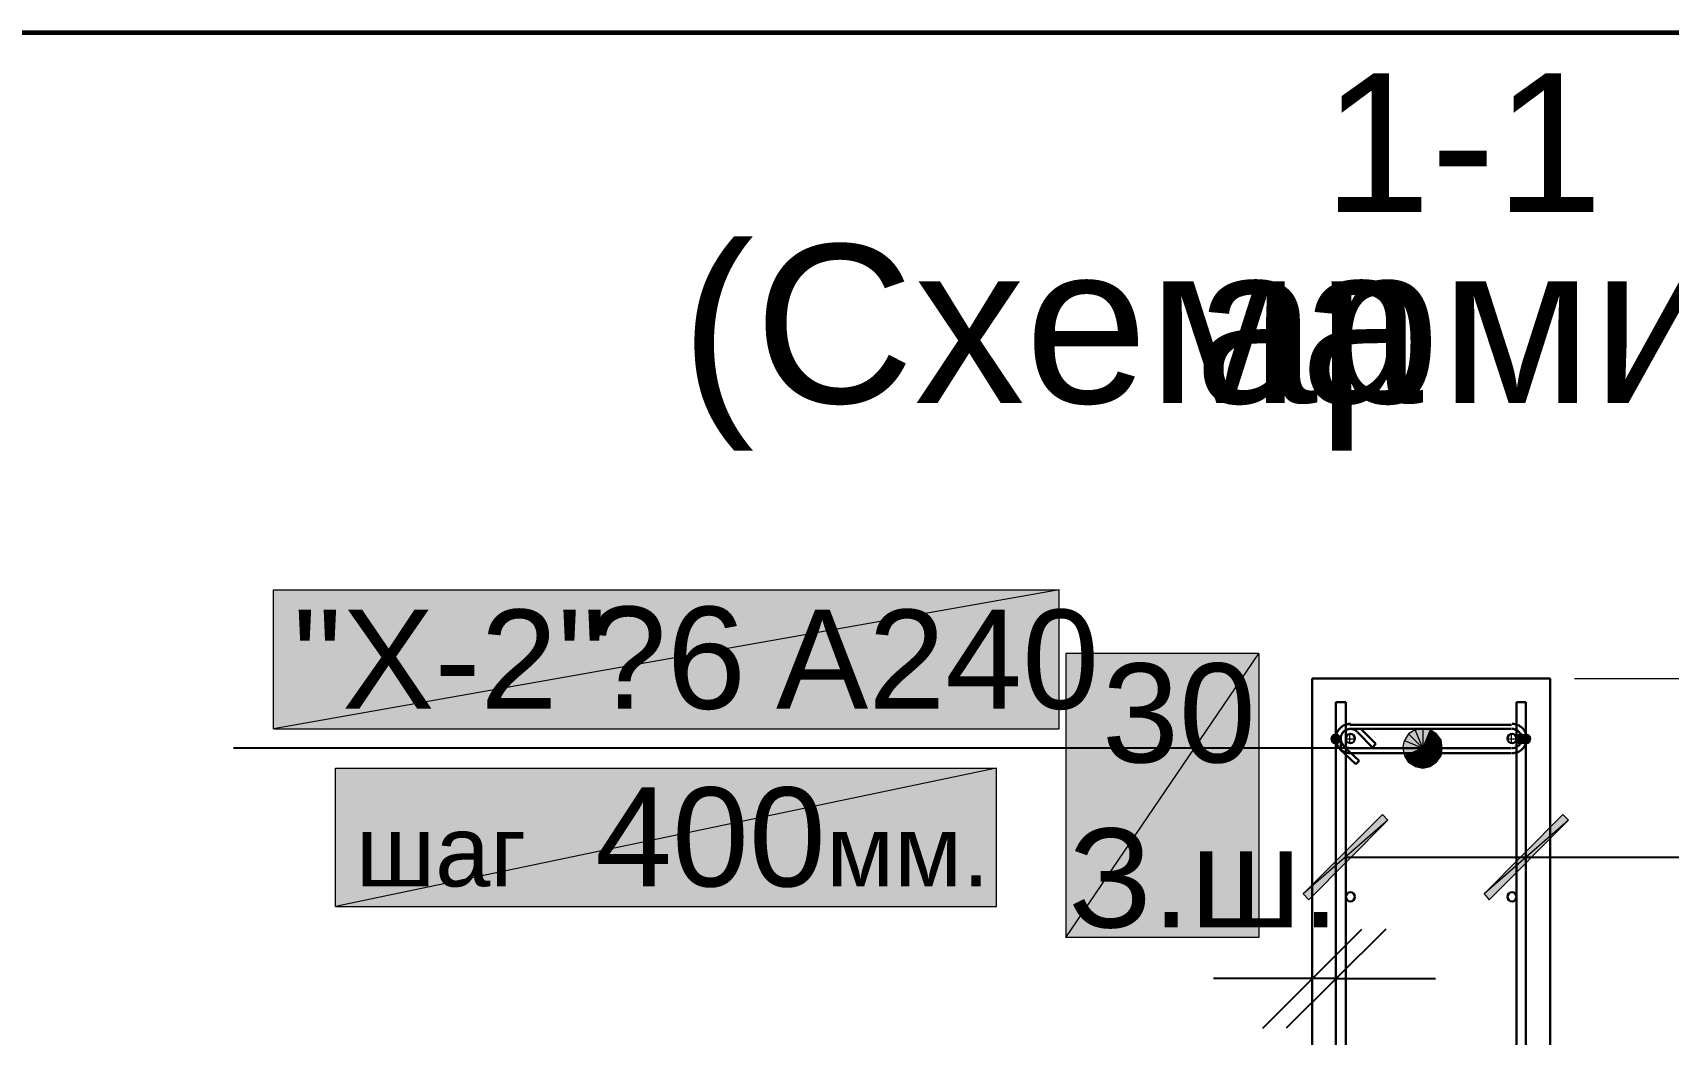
# Model space of a CAD drawing. Extents: x 0 to 420, y 0 to 297.
# Drawn here: x 163.18 to 204.51, y 266.82 to 292.12 of the extents above; entities that cross this region are included whole.
import ezdxf

# ---------------------------------------------------------------- set-up
doc = ezdxf.new("R2010")
doc.units = 0
doc.linetypes.add('TEYPDFCAD_CENTER', pattern=[20, 12, -3, 2, -3])
for name, color, linetype in [('PDF_ОСИ', 7, 'Continuous'), ('TEY_REVIEW_AXIS', 7, 'Continuous'), ('TEY_REVIEW_LEADER', 7, 'Continuous')]:
    doc.layers.add(name, color=color, linetype=linetype)
doc.styles.add('TEYPDFCAD_TEXT', font='arial.ttf')

# ---------------------------------------------------------------- blocks, each defined once
blk = doc.blocks.new('TEY_AXIS')
at = {"layer": 'PDF_ОСИ', "linetype": 'TEYPDFCAD_CENTER', "lineweight": 9}
blk.add_line((0, 0), (1, 0), dxfattribs=at)

msp = doc.modelspace()

# ---------------------------------------------------------------- hatches: boundary and pattern name
at = {"true_color": 0xffffff}
h = msp.add_hatch(color=0, dxfattribs=at)
h.paths.add_polyline_path([(169.27, 278.045), (189.124, 278.045), (169.27, 274.532)])
h.paths.add_polyline_path([(189.124, 278.045), (169.27, 274.532), (189.124, 274.532)])
h = msp.add_hatch(color=0, dxfattribs=at)
h.paths.add_polyline_path([(189.293, 276.437), (189.293, 269.261), (194.162, 276.437)])
h.paths.add_polyline_path([(189.293, 269.261), (194.162, 276.437), (194.162, 269.261)])
h = msp.add_hatch(color=7)
h.paths.add_polyline_path([(198.501, 274.51), (198.31, 274.553), (198.31, 274.045)])
h.paths.add_polyline_path([(198.31, 274.553), (198.31, 274.045), (198.12, 274.51)])
h.paths.add_polyline_path([(198.31, 274.045), (198.12, 274.51), (197.951, 274.405)])
h = msp.add_hatch(color=7)
h.paths.add_polyline_path([(198.797, 274.045), (198.776, 274.235), (198.31, 274.045)])
h.paths.add_polyline_path([(198.776, 274.235), (198.31, 274.045), (198.649, 274.405)])
h.paths.add_polyline_path([(198.31, 274.045), (198.649, 274.405), (198.501, 274.51)])
for color, points in [(256, [(196.236, 274.278), (196.215, 274.341), (196.173, 274.384), (196.109, 274.405), (196.046, 274.384), (196.003, 274.341), (195.982, 274.278), (196.003, 274.214), (196.046, 274.172), (196.109, 274.151), (196.173, 274.172), (196.215, 274.214)]), (7, [(198.776, 273.854), (198.797, 274.045), (198.31, 274.045)]), (256, [(200.914, 274.278), (200.893, 274.341), (200.851, 274.384), (200.787, 274.405), (200.724, 274.384), (200.681, 274.341), (200.66, 274.278), (200.681, 274.214), (200.724, 274.172), (200.787, 274.151), (200.851, 274.172), (200.893, 274.214)]), (256, [(201.041, 274.278), (201.02, 274.341), (200.977, 274.384), (200.914, 274.405), (200.851, 274.384), (200.808, 274.341), (200.787, 274.278), (200.808, 274.214), (200.851, 274.172), (200.914, 274.151), (200.977, 274.172), (201.02, 274.214)])]:
    msp.add_hatch(color=color).paths.add_polyline_path(points)
h = msp.add_hatch(color=7)
h.paths.add_polyline_path([(197.951, 274.405), (197.845, 274.235), (198.31, 274.045)])
h.paths.add_polyline_path([(197.845, 274.235), (198.31, 274.045), (197.803, 274.045)])
h.paths.add_polyline_path([(198.31, 274.045), (197.803, 274.045), (197.845, 273.854)])
h = msp.add_hatch(color=7)
h.paths.add_polyline_path([(197.845, 273.854), (197.951, 273.685), (198.31, 274.045)])
h.paths.add_polyline_path([(197.951, 273.685), (198.31, 274.045), (198.12, 273.579)])
h.paths.add_polyline_path([(198.31, 274.045), (198.12, 273.579), (198.31, 273.537)])
h = msp.add_hatch(color=7)
h.paths.add_polyline_path([(198.31, 273.537), (198.501, 273.579), (198.31, 274.045)])
h.paths.add_polyline_path([(198.501, 273.579), (198.31, 274.045), (198.649, 273.685)])
h.paths.add_polyline_path([(198.31, 274.045), (198.649, 273.685), (198.776, 273.854)])
h = msp.add_hatch(color=0, dxfattribs=at)
h.paths.add_polyline_path([(170.836, 273.537), (187.537, 273.537), (170.836, 270.044)])
h.paths.add_polyline_path([(187.537, 273.537), (170.836, 270.044), (187.537, 270.044)])
h = msp.add_hatch(color=7)
h.paths.add_polyline_path([(197.294, 272.373), (197.422, 272.224), (195.284, 270.362)])
h.paths.add_polyline_path([(197.422, 272.224), (195.284, 270.362), (195.432, 270.214)])
h = msp.add_hatch(color=7)
h.paths.add_polyline_path([(201.845, 272.373), (201.994, 272.224), (199.856, 270.362)])
h.paths.add_polyline_path([(201.994, 272.224), (199.856, 270.362), (199.983, 270.214)])

# ---------------------------------------------------------------- linework, layer by layer
at = {"lineweight": 30}
for p, q in [((195.517, 275.802), (201.528, 275.802)), ((196.109, 275.209), (196.363, 275.209)), ((200.914, 275.209), (200.681, 275.209)), ((196.137, 274.43), (196.131, 274.413)), ((196.145, 274.447), (196.137, 274.43)), ((196.153, 274.463), (196.145, 274.447)), ((196.162, 274.478), (196.153, 274.463)), ((196.171, 274.494), (196.162, 274.478)), ((196.182, 274.509), (196.171, 274.494)), ((196.193, 274.523), (196.182, 274.509)), ((196.205, 274.537), (196.193, 274.523)), ((196.218, 274.55), (196.205, 274.537)), ((196.231, 274.563), (196.218, 274.55)), ((196.245, 274.575), (196.231, 274.563)), ((196.259, 274.586), (196.245, 274.575)), ((196.274, 274.596), (196.259, 274.586)), ((196.277, 274.423), (196.271, 274.413)), ((196.289, 274.606), (196.274, 274.596)), ((196.284, 274.433), (196.277, 274.423)), ((196.291, 274.443), (196.284, 274.433)), ((196.305, 274.615), (196.289, 274.606)), ((196.299, 274.452), (196.291, 274.443)), ((196.307, 274.46), (196.299, 274.452)), ((196.321, 274.623), (196.305, 274.615)), ((196.316, 274.469), (196.307, 274.46)), ((196.325, 274.477), (196.316, 274.469)), ((196.338, 274.63), (196.321, 274.623)), ((196.335, 274.484), (196.325, 274.477)), ((196.345, 274.491), (196.335, 274.484)), ((196.355, 274.637), (196.338, 274.63)), ((196.355, 274.497), (196.345, 274.491)), ((196.372, 274.643), (196.355, 274.637)), ((196.365, 274.503), (196.355, 274.497)), ((196.376, 274.508), (196.365, 274.503)), ((196.389, 274.647), (196.372, 274.643)), ((196.386, 274.513), (196.376, 274.508)), ((196.398, 274.517), (196.386, 274.513)), ((196.407, 274.651), (196.389, 274.647)), ((196.409, 274.521), (196.398, 274.517)), ((196.425, 274.655), (196.407, 274.651)), ((196.42, 274.524), (196.409, 274.521)), ((196.432, 274.527), (196.42, 274.524)), ((196.443, 274.657), (196.425, 274.655)), ((196.444, 274.529), (196.432, 274.527)), ((196.461, 274.658), (196.443, 274.657)), ((196.456, 274.53), (196.444, 274.529)), ((196.468, 274.531), (196.456, 274.53)), ((196.48, 274.659), (196.461, 274.658)), ((196.48, 274.532), (196.468, 274.531)), ((200.554, 274.637), (196.469, 274.637)), ((200.554, 274.532), (196.469, 274.532)), ((196.492, 274.531), (196.48, 274.532)), ((196.504, 274.53), (196.492, 274.531)), ((196.516, 274.529), (196.504, 274.53)), ((196.527, 274.527), (196.516, 274.529)), ((196.539, 274.524), (196.527, 274.527)), ((196.55, 274.521), (196.539, 274.524)), ((196.562, 274.517), (196.55, 274.521)), ((196.573, 274.513), (196.562, 274.517)), ((196.584, 274.508), (196.573, 274.513)), ((196.594, 274.503), (196.584, 274.508)), ((196.605, 274.497), (196.594, 274.503)), ((196.615, 274.491), (196.605, 274.497)), ((196.624, 274.484), (196.615, 274.491)), ((196.634, 274.477), (196.624, 274.484)), ((196.643, 274.469), (196.634, 274.477)), ((196.652, 274.46), (196.643, 274.469)), ((196.66, 274.447), (197.041, 274.066)), ((196.744, 274.532), (197.125, 274.151)), ((200.603, 274.657), (200.565, 274.659)), ((200.59, 274.53), (200.565, 274.532)), ((200.614, 274.527), (200.59, 274.53)), ((200.639, 274.651), (200.603, 274.657)), ((200.637, 274.521), (200.614, 274.527)), ((200.66, 274.513), (200.637, 274.521)), ((200.675, 274.642), (200.639, 274.651)), ((200.681, 274.502), (200.66, 274.513)), ((200.709, 274.63), (200.675, 274.642)), ((200.701, 274.49), (200.681, 274.502)), ((200.72, 274.476), (200.701, 274.49)), ((200.741, 274.614), (200.709, 274.63)), ((200.737, 274.46), (200.72, 274.476)), ((200.753, 274.443), (200.737, 274.46)), ((200.772, 274.595), (200.741, 274.614)), ((200.767, 274.424), (200.753, 274.443)), ((200.779, 274.404), (200.767, 274.424)), ((200.8, 274.574), (200.772, 274.595)), ((200.827, 274.55), (200.8, 274.574)), ((200.851, 274.524), (200.827, 274.55)), ((200.872, 274.495), (200.851, 274.524)), ((200.89, 274.465), (200.872, 274.495)), ((200.906, 274.432), (200.89, 274.465)), ((200.919, 274.398), (200.906, 274.432)), ((196.11, 274.307), (196.109, 274.288)), ((196.109, 274.288), (196.111, 274.25)), ((196.109, 274.288), (196.11, 274.269)), ((196.111, 274.325), (196.11, 274.307)), ((196.11, 274.269), (196.111, 274.249)), ((196.113, 274.343), (196.111, 274.325)), ((196.111, 274.25), (196.117, 274.214)), ((196.111, 274.249), (196.114, 274.23)), ((196.116, 274.361), (196.113, 274.343)), ((196.114, 274.23), (196.117, 274.211)), ((196.12, 274.379), (196.116, 274.361)), ((196.117, 274.214), (196.126, 274.178)), ((196.117, 274.211), (196.122, 274.192)), ((196.125, 274.396), (196.12, 274.379)), ((196.122, 274.192), (196.128, 274.173)), ((196.131, 274.413), (196.125, 274.396)), ((196.126, 274.178), (196.138, 274.144)), ((196.128, 274.173), (196.134, 274.155)), ((196.134, 274.155), (196.141, 274.137)), ((196.138, 274.144), (196.154, 274.112)), ((196.141, 274.137), (196.15, 274.12)), ((196.15, 274.12), (196.159, 274.103)), ((196.154, 274.112), (196.172, 274.081)), ((196.159, 274.103), (196.169, 274.086)), ((196.169, 274.086), (196.18, 274.07)), ((196.172, 274.081), (196.194, 274.053)), ((196.18, 274.07), (196.192, 274.055)), ((196.192, 274.055), (196.205, 274.04)), ((196.194, 274.053), (196.218, 274.026)), ((196.205, 274.04), (196.218, 274.026)), ((196.215, 274.024), (196.617, 273.643)), ((196.218, 274.026), (196.244, 274.002)), ((196.218, 274.026), (196.233, 274.012)), ((196.237, 274.312), (196.236, 274.3)), ((196.236, 274.3), (196.236, 274.288)), ((196.236, 274.288), (196.237, 274.263)), ((196.236, 274.288), (196.236, 274.276)), ((196.236, 274.024), (196.236, 274.278)), ((196.236, 274.276), (196.237, 274.264)), ((196.239, 274.324), (196.237, 274.312)), ((196.237, 274.264), (196.239, 274.252)), ((196.237, 274.263), (196.241, 274.239)), ((196.241, 274.336), (196.239, 274.324)), ((196.239, 274.252), (196.241, 274.241)), ((196.244, 274.348), (196.241, 274.336)), ((196.241, 274.241), (196.244, 274.229)), ((196.241, 274.239), (196.247, 274.216)), ((196.247, 274.359), (196.244, 274.348)), ((196.244, 274.229), (196.247, 274.217)), ((196.25, 274.37), (196.247, 274.359)), ((196.247, 274.217), (196.25, 274.206)), ((196.247, 274.216), (196.255, 274.193)), ((196.255, 274.381), (196.25, 274.37)), ((196.25, 274.206), (196.255, 274.195)), ((196.26, 274.392), (196.255, 274.381)), ((196.255, 274.195), (196.26, 274.184)), ((196.255, 274.193), (196.266, 274.172)), ((196.265, 274.403), (196.26, 274.392)), ((196.26, 274.184), (196.265, 274.174)), ((196.271, 274.413), (196.265, 274.403)), ((196.265, 274.174), (196.271, 274.163)), ((196.266, 274.172), (196.278, 274.152)), ((196.271, 274.163), (196.277, 274.153)), ((196.277, 274.153), (196.284, 274.143)), ((196.278, 274.152), (196.292, 274.133)), ((196.284, 274.143), (196.291, 274.134)), ((196.291, 274.134), (196.299, 274.125)), ((196.292, 274.133), (196.307, 274.116)), ((196.299, 274.125), (196.307, 274.116)), ((196.3, 274.108), (196.702, 273.727)), ((196.307, 274.116), (196.325, 274.1)), ((196.325, 274.1), (196.343, 274.086)), ((196.343, 274.086), (196.364, 274.074)), ((196.364, 274.074), (196.385, 274.064)), ((196.385, 274.064), (196.407, 274.056)), ((196.407, 274.056), (196.431, 274.05)), ((196.431, 274.05), (196.455, 274.046)), ((196.455, 274.046), (196.48, 274.045)), ((196.469, 274.045), (200.554, 274.045)), ((197.041, 274.066), (197.125, 274.151)), ((200.565, 274.045), (200.59, 274.046)), ((200.59, 274.046), (200.614, 274.05)), ((200.614, 274.05), (200.637, 274.056)), ((200.637, 274.056), (200.66, 274.064)), ((200.66, 274.064), (200.681, 274.074)), ((200.681, 274.074), (200.701, 274.086)), ((200.701, 274.086), (200.72, 274.1)), ((200.72, 274.1), (200.737, 274.116)), ((200.737, 274.116), (200.753, 274.133)), ((200.753, 274.133), (200.767, 274.152)), ((200.767, 274.152), (200.779, 274.172)), ((200.789, 274.383), (200.779, 274.404)), ((200.779, 274.172), (200.789, 274.193)), ((200.797, 274.361), (200.789, 274.383)), ((200.789, 274.193), (200.797, 274.216)), ((200.803, 274.337), (200.797, 274.361)), ((200.797, 274.216), (200.803, 274.239)), ((200.8, 274.002), (200.827, 274.026)), ((200.807, 274.313), (200.803, 274.337)), ((200.803, 274.239), (200.807, 274.263)), ((200.808, 274.288), (200.807, 274.313)), ((200.807, 274.263), (200.808, 274.288)), ((200.827, 274.026), (200.851, 274.053)), ((200.851, 274.053), (200.872, 274.081)), ((200.872, 274.081), (200.89, 274.112)), ((200.89, 274.112), (200.906, 274.144)), ((200.906, 274.144), (200.919, 274.178)), ((200.928, 274.363), (200.919, 274.398)), ((200.919, 274.178), (200.928, 274.214)), ((200.933, 274.326), (200.928, 274.363)), ((200.928, 274.214), (200.933, 274.25)), ((200.935, 274.288), (200.933, 274.326)), ((200.933, 274.25), (200.935, 274.288)), ((196.244, 274.002), (196.272, 273.981)), ((196.272, 273.981), (196.303, 273.963)), ((196.303, 273.963), (196.335, 273.947)), ((196.335, 273.947), (196.369, 273.934)), ((196.369, 273.934), (196.405, 273.925)), ((196.405, 273.925), (196.442, 273.92)), ((196.442, 273.92), (196.48, 273.918)), ((196.469, 273.918), (200.554, 273.918)), ((196.617, 273.643), (196.702, 273.727)), ((200.565, 273.918), (200.603, 273.92)), ((200.603, 273.92), (200.639, 273.925)), ((200.639, 273.925), (200.675, 273.934)), ((200.675, 273.934), (200.709, 273.947)), ((200.709, 273.947), (200.741, 273.963)), ((200.741, 273.963), (200.772, 273.981)), ((200.772, 273.981), (200.8, 274.002))]:
    msp.add_line(p, q, dxfattribs=at)
at = {"color": 7, "lineweight": 25}
for p, q in [((198.31, 274.045), (190.119, 274.045)), ((196.363, 271.293), (204.004, 271.293)), ((200.914, 271.293), (204.004, 271.293)), ((195.517, 268.859), (195.517, 270.235)), ((196.109, 268.859), (196.109, 270.235)), ((194.268, 266.975), (196.765, 269.473)), ((197.379, 269.473), (194.86, 266.975)), ((195.517, 268.224), (193.019, 268.224)), ((196.109, 268.224), (195.517, 268.224)), ((196.109, 268.224), (198.628, 268.224))]:
    msp.add_line(p, q, dxfattribs=at)
at = {"lineweight": 20}
for p, q in [((196.363, 274.278), (196.596, 274.278)), ((196.384, 274.278), (196.575, 274.278)), ((196.469, 274.172), (196.469, 274.405)), ((196.469, 274.193), (196.469, 274.384)), ((200.427, 274.278), (200.681, 274.278)), ((200.427, 274.278), (200.681, 274.278)), ((200.554, 274.172), (200.554, 274.405)), ((200.554, 274.172), (200.554, 274.405))]:
    msp.add_line(p, q, dxfattribs=at)
at = {"color": 0, "lineweight": 0, "true_color": 0xffffff}
for points in [[(189.293, 276.437), (189.293, 269.261), (194.162, 276.437)], [(189.293, 269.261), (194.162, 276.437), (194.162, 269.261)]]:
    msp.add_lwpolyline(points, close=True, dxfattribs=at)
at = {"color": 7, "lineweight": 0}
for points in [[(198.31, 274.045), (198.12, 274.51), (197.951, 274.405)], [(198.31, 274.553), (198.31, 274.045), (198.12, 274.51)], [(198.501, 274.51), (198.31, 274.553), (198.31, 274.045)], [(198.31, 274.045), (198.649, 274.405), (198.501, 274.51)], [(197.845, 274.235), (198.31, 274.045), (197.803, 274.045)], [(198.31, 274.045), (197.803, 274.045), (197.845, 273.854)], [(197.951, 274.405), (197.845, 274.235), (198.31, 274.045)], [(197.845, 273.854), (197.951, 273.685), (198.31, 274.045)], [(197.951, 273.685), (198.31, 274.045), (198.12, 273.579)], [(198.31, 274.045), (198.12, 273.579), (198.31, 273.537)], [(198.776, 274.235), (198.31, 274.045), (198.649, 274.405)], [(198.797, 274.045), (198.776, 274.235), (198.31, 274.045)], [(198.31, 273.537), (198.501, 273.579), (198.31, 274.045)], [(198.501, 273.579), (198.31, 274.045), (198.649, 273.685)], [(198.31, 274.045), (198.649, 273.685), (198.776, 273.854)], [(198.776, 273.854), (198.797, 274.045), (198.31, 274.045)], [(197.294, 272.373), (197.422, 272.224), (195.284, 270.362)], [(201.845, 272.373), (201.994, 272.224), (199.856, 270.362)], [(197.422, 272.224), (195.284, 270.362), (195.432, 270.214)], [(201.994, 272.224), (199.856, 270.362), (199.983, 270.214)]]:
    msp.add_lwpolyline(points, close=True, dxfattribs=at)
at = {"lineweight": 0}
for points in [[(196.236, 274.278), (196.215, 274.341), (196.173, 274.384), (196.109, 274.405), (196.046, 274.384), (196.003, 274.341), (195.982, 274.278), (196.003, 274.214), (196.046, 274.172), (196.109, 274.151), (196.173, 274.172), (196.215, 274.214)], [(200.914, 274.278), (200.893, 274.341), (200.851, 274.384), (200.787, 274.405), (200.724, 274.384), (200.681, 274.341), (200.66, 274.278), (200.681, 274.214), (200.724, 274.172), (200.787, 274.151), (200.851, 274.172), (200.893, 274.214)], [(201.041, 274.278), (201.02, 274.341), (200.977, 274.384), (200.914, 274.405), (200.851, 274.384), (200.808, 274.341), (200.787, 274.278), (200.808, 274.214), (200.851, 274.172), (200.914, 274.151), (200.977, 274.172), (201.02, 274.214)]]:
    msp.add_lwpolyline(points, close=True, dxfattribs=at)
at = {"lineweight": 30}
for centre in [(196.48, 274.288), (200.565, 274.288), (196.48, 270.288), (200.565, 270.288)]:
    msp.add_circle(centre, 0.116, dxfattribs=at)
at = {"layer": 'TEY_REVIEW_AXIS', "lineweight": 30}
for p, q in [((195.517, 249.809), (195.517, 275.802)), ((201.528, 249.809), (201.528, 275.802)), ((196.109, 242.824), (196.109, 275.209)), ((196.363, 275.209), (196.363, 242.824)), ((200.681, 275.209), (200.681, 242.824)), ((200.914, 242.824), (200.914, 275.209))]:
    msp.add_line(p, q, dxfattribs=at)
at = {"layer": 'TEY_REVIEW_AXIS', "color": 7, "lineweight": 5}
msp.add_line((202.142, 275.802), (237.977, 275.802), dxfattribs=at)
at = {"layer": 'TEY_REVIEW_AXIS', "color": 7, "lineweight": 25}
for p, q in [((190.119, 274.045), (168.254, 274.045)), ((204.004, 271.293), (234.019, 271.293))]:
    msp.add_line(p, q, dxfattribs=at)
at = {"layer": 'TEY_REVIEW_AXIS', "lineweight": 60}
msp.add_lwpolyline([(20.108, 5.144), (415.078, 5.144), (415.078, 292.121), (20.108, 292.121)], close=True, dxfattribs=at)
at = {"layer": 'TEY_REVIEW_AXIS', "color": 0, "lineweight": 0, "true_color": 0xffffff}
for points in [[(169.27, 278.045), (189.124, 278.045), (169.27, 274.532)], [(189.124, 278.045), (169.27, 274.532), (189.124, 274.532)]]:
    msp.add_lwpolyline(points, close=True, dxfattribs=at)
at = {"layer": 'TEY_REVIEW_LEADER', "color": 0, "lineweight": 0, "true_color": 0xffffff}
for p, q in [((169.27, 274.532), (189.124, 274.532)), ((170.836, 270.044), (187.537, 270.044))]:
    msp.add_line(p, q, dxfattribs=at)
for points in [[(170.836, 273.537), (187.537, 273.537), (170.836, 270.044)], [(187.537, 273.537), (170.836, 270.044), (187.537, 270.044)]]:
    msp.add_lwpolyline(points, close=True, dxfattribs=at)

# ---------------------------------------------------------------- block references
at = {"layer": 'PDF_ОСИ', "xscale": 220.4085, "rotation": 90}
msp.add_blockref('TEY_AXIS', (199.475, 52.895), dxfattribs=at)

# ---------------------------------------------------------------- texts
at = {"color": 7, "style": 'TEYPDFCAD_TEXT'}
for s, height, p in [('1-1', 3.4999, (195.792, 287.591)), ('(Схема', 4.0028, (179.557, 282.765)), ('армирования)', 4.00277, (192.531, 282.765)), ('\ue7126', 2.5786, (177.201, 275.04)), ('А240', 2.5035, (181.965, 275.04)), ('400', 2.5017, (177.395, 270.552)), ('мм.', 1.7905, (183.231, 270.552))]:
    msp.add_text(s, height=height, dxfattribs=at).set_placement(p)
at = {"layer": 'TEY_REVIEW_LEADER', "color": 7, "style": 'TEYPDFCAD_TEXT'}
for s, height, p in [('"Х-2"', 2.5053, (169.757, 275.04)), ('30', 2.5017, (190.204, 273.685)), ('шаг', 1.7923, (171.344, 270.552)), ('З.ш.', 2.5017, (189.357, 269.515))]:
    msp.add_text(s, height=height, dxfattribs=at).set_placement(p)

doc.saveas('drawing.dxf')
